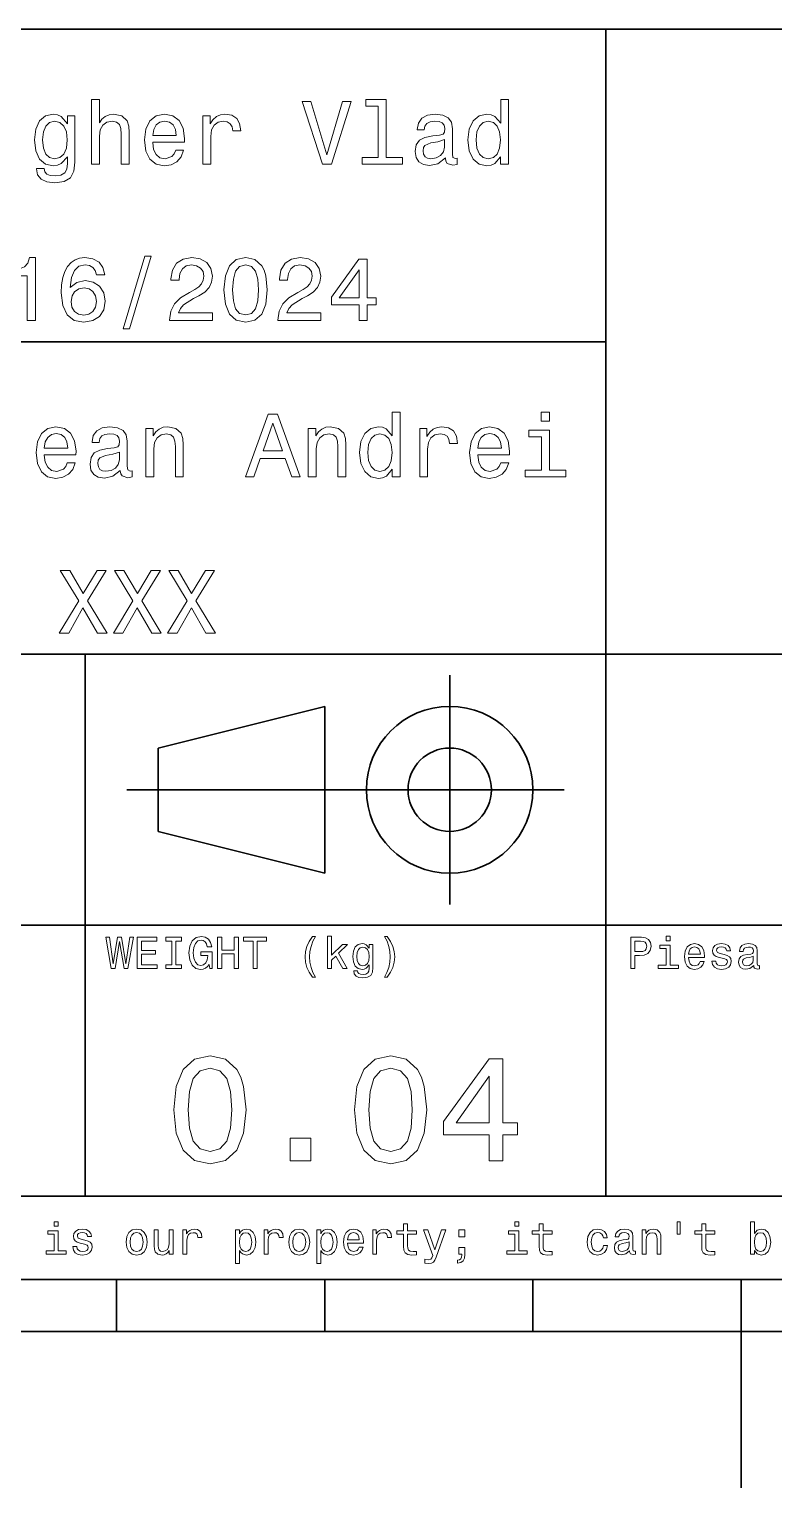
# Model space of a CAD drawing. Extents: x 0 to 297, y 0 to 210.
# Drawn here: x 114.3 to 150.1, y 0 to 70 of the extents above; entities that cross this region are included whole.
import ezdxf

# ---------------------------------------------------------------- set-up
doc = ezdxf.new("R2010")
doc.units = 0

msp = doc.modelspace()

# ---------------------------------------------------------------- linework, layer by layer
at = {"color": 7, "lineweight": 35}
for p, q in [((97, 70), (287, 70)), ((142, 14), (142, 70)), ((97, 55), (142, 55)), ((97, 40), (262, 40)), ((117, 14), (117, 40)), ((119, 33.5), (140, 33.5)), ((97, 27), (262, 27)), ((97, 14), (262, 14)), ((10, 10), (287, 10)), ((97, 10), (287, 10)), ((98.5, 7.5), (198.5, 7.5))]:
    msp.add_line(p, q, dxfattribs=at)
at = {"color": 7, "lineweight": 35, "ltscale": 0.275}
msp.add_line((134.5, 28), (134.5, 39), dxfattribs=at)
at = {"color": 7, "lineweight": 35, "ltscale": 0.206155}
for p, q in [((120.5, 35.5), (128.5, 37.5)), ((128.5, 29.5), (120.5, 31.5))]:
    msp.add_line(p, q, dxfattribs=at)
at = {"color": 7, "lineweight": 35, "ltscale": 0.2}
msp.add_line((128.5, 37.5), (128.5, 29.5), dxfattribs=at)
at = {"color": 7, "lineweight": 35, "ltscale": 0.1}
msp.add_line((120.5, 31.5), (120.5, 35.5), dxfattribs=at)
at = {"color": 7, "lineweight": 35, "ltscale": 0.0625}
for p, q in [((118.5, 10), (118.5, 7.5)), ((128.5, 10), (128.5, 7.5)), ((138.5, 10), (138.5, 7.5))]:
    msp.add_line(p, q, dxfattribs=at)
at = {"color": 7, "lineweight": 35, "ltscale": 0.25}
msp.add_line((148.5, 10), (148.5, 0), dxfattribs=at)
at = {"color": 7, "lineweight": 13}
for points in [[(117.304, 63.52), (117.684, 63.52), (117.684, 64.86), (117.723, 65.167), (117.849, 65.392), (118.043, 65.53), (118.303, 65.582), (118.51, 65.539), (118.64, 65.422), (118.705, 65.228), (118.726, 64.968), (118.726, 63.52), (119.107, 63.52), (119.107, 65.046), (119.089, 65.353), (119.012, 65.608), (118.756, 65.841), (118.359, 65.924), (118.143, 65.893), (117.957, 65.811), (117.801, 65.682), (117.684, 65.504), (117.684, 66.624), (117.304, 66.624)], [(129.36, 66.524), (128.608, 63.97), (127.834, 66.524), (127.424, 66.524), (128.392, 63.52), (128.824, 63.52), (129.771, 66.524)], [(131.072, 66.304), (131.072, 63.84), (130.29, 63.84), (130.29, 63.52), (132.231, 63.52), (132.231, 63.84), (131.452, 63.84), (131.452, 66.624), (130.476, 66.624), (130.476, 66.304)], [(136.947, 63.879), (136.947, 63.52), (137.327, 63.52), (137.327, 66.624), (136.951, 66.624), (136.951, 65.487), (136.661, 65.816), (136.484, 65.893), (136.281, 65.924), (135.914, 65.837), (135.628, 65.595), (135.442, 65.206), (135.378, 64.683), (135.442, 64.16), (135.628, 63.767), (135.914, 63.52), (136.281, 63.438), (136.484, 63.468), (136.666, 63.546)], [(116.509, 63.624), (116.509, 65.841), (116.146, 65.841), (116.146, 65.465), (115.847, 65.807), (115.666, 65.893), (115.463, 65.924), (115.095, 65.837), (114.81, 65.595), (114.624, 65.206), (114.559, 64.683), (114.624, 64.156), (114.81, 63.767), (115.095, 63.52), (115.463, 63.438), (115.67, 63.468), (115.843, 63.546), (116.146, 63.875), (116.146, 63.546), (116.111, 63.287), (116.016, 63.101), (115.834, 62.993), (115.562, 62.954), (115.324, 62.98), (115.156, 63.045), (115.056, 63.157), (115.026, 63.308), (114.659, 63.308), (114.659, 63.291), (114.715, 63.014), (114.888, 62.807), (115.164, 62.673), (115.54, 62.625), (115.99, 62.69), (116.288, 62.872), (116.457, 63.187)], [(120.239, 64.571), (121.761, 64.571), (121.765, 64.748), (121.696, 65.245), (121.506, 65.617), (121.203, 65.841), (120.801, 65.924), (120.408, 65.837), (120.105, 65.595), (119.911, 65.202), (119.841, 64.683), (119.906, 64.151), (120.101, 63.762), (120.399, 63.52), (120.788, 63.438), (121.125, 63.494), (121.402, 63.641), (121.605, 63.875), (121.722, 64.186), (121.346, 64.186), (121.268, 64.013), (121.156, 63.883), (120.836, 63.78), (120.589, 63.827), (120.403, 63.978), (120.282, 64.225), (120.239, 64.558)], [(122.651, 63.52), (123.032, 63.52), (123.032, 64.847), (123.071, 65.167), (123.187, 65.396), (123.378, 65.535), (123.633, 65.582), (123.823, 65.552), (123.965, 65.465), (124.052, 65.318), (124.082, 65.12), (124.467, 65.12), (124.415, 65.47), (124.272, 65.72), (124.035, 65.872), (123.71, 65.924), (123.49, 65.889), (123.3, 65.803), (123.131, 65.656), (122.997, 65.457), (122.997, 65.841), (122.651, 65.841)], [(134.297, 63.823), (134.297, 63.81), (134.318, 63.663), (134.383, 63.559), (134.656, 63.477), (134.867, 63.512), (134.867, 63.805), (134.777, 63.793), (134.656, 63.849), (134.634, 64.022), (134.634, 65.223), (134.582, 65.53), (134.431, 65.746), (134.167, 65.876), (133.795, 65.924), (133.432, 65.872), (133.164, 65.725), (132.996, 65.496), (132.939, 65.193), (132.939, 65.167), (133.281, 65.167), (133.311, 65.349), (133.406, 65.478), (133.562, 65.556), (133.782, 65.586), (133.994, 65.565), (134.146, 65.5), (134.236, 65.388), (134.267, 65.232), (134.249, 65.05), (134.18, 64.96), (134.007, 64.916), (133.683, 64.882), (133.311, 64.804), (133.048, 64.666), (132.892, 64.45), (132.844, 64.13), (132.888, 63.844), (133.022, 63.633), (133.238, 63.499), (133.536, 63.451), (133.938, 63.542)], [(114.952, 64.683), (114.991, 65.068), (115.108, 65.353), (115.29, 65.522), (115.532, 65.582), (115.787, 65.522), (115.977, 65.353), (116.094, 65.068), (116.137, 64.683), (116.094, 64.29), (115.977, 64.009), (115.787, 63.836), (115.532, 63.78), (115.29, 63.836), (115.108, 64.009), (114.991, 64.294)], [(120.239, 64.89), (120.287, 65.189), (120.403, 65.409), (120.581, 65.543), (120.814, 65.591), (121.043, 65.543), (121.22, 65.409), (121.329, 65.189), (121.367, 64.89)], [(136.346, 65.582), (136.597, 65.522), (136.787, 65.353), (136.899, 65.072), (136.942, 64.683), (136.899, 64.29), (136.787, 64.009), (136.597, 63.836), (136.346, 63.78), (136.108, 63.836), (135.927, 64.009), (135.805, 64.294), (135.767, 64.683), (135.805, 65.068), (135.927, 65.349), (136.108, 65.522)], [(134.254, 64.333), (134.202, 64.108), (134.063, 63.935), (133.856, 63.823), (133.601, 63.784), (133.437, 63.805), (133.32, 63.875), (133.246, 63.996), (133.225, 64.164), (133.242, 64.316), (133.311, 64.424), (133.588, 64.545), (133.938, 64.597), (134.254, 64.7)], [(114.218, 56.02), (114.611, 56.02), (114.611, 59.042), (114.317, 59.042), (114.239, 58.778), (114.084, 58.601), (113.846, 58.497), (113.517, 58.463), (113.517, 58.156), (114.218, 58.156)], [(117.935, 58.212), (117.853, 58.562), (117.663, 58.821), (117.369, 58.986), (116.988, 59.042), (116.733, 59.012), (116.513, 58.929), (116.318, 58.795), (116.154, 58.605), (116.024, 58.367), (115.929, 58.078), (115.869, 57.736), (115.852, 57.352), (115.921, 56.738), (116.133, 56.293), (116.474, 56.024), (116.941, 55.934), (117.36, 56.012), (117.68, 56.215), (117.888, 56.535), (117.961, 56.941), (117.888, 57.352), (117.689, 57.667), (117.382, 57.866), (117.001, 57.935), (116.591, 57.849), (116.284, 57.602), (116.349, 58.078), (116.487, 58.419), (116.699, 58.622), (116.993, 58.692), (117.209, 58.657), (117.373, 58.566), (117.481, 58.415), (117.537, 58.212)], [(118.826, 55.618), (119.124, 55.618), (120.17, 59.102), (119.867, 59.102)], [(121.048, 56.02), (123.11, 56.02), (123.11, 56.392), (121.48, 56.392), (121.571, 56.595), (121.726, 56.764), (122.206, 57.071), (122.461, 57.2), (122.746, 57.386), (122.95, 57.602), (123.066, 57.857), (123.11, 58.147), (123.036, 58.51), (122.833, 58.795), (122.522, 58.977), (122.12, 59.042), (121.705, 58.968), (121.389, 58.765), (121.186, 58.441), (121.117, 58.013), (121.117, 57.952), (121.51, 57.952), (121.51, 57.987), (121.549, 58.281), (121.666, 58.497), (121.852, 58.635), (122.098, 58.683), (122.349, 58.64), (122.535, 58.532), (122.656, 58.363), (122.699, 58.151), (122.669, 57.952), (122.586, 57.784), (122.448, 57.637), (122.258, 57.507), (122.003, 57.369), (121.579, 57.101), (121.281, 56.816), (121.104, 56.47), (121.048, 56.033)], [(123.663, 57.486), (123.728, 56.807), (123.931, 56.323), (124.255, 56.029), (124.705, 55.934), (125.15, 56.029), (125.474, 56.323), (125.673, 56.807), (125.742, 57.486), (125.673, 58.16), (125.591, 58.428), (125.474, 58.648), (125.15, 58.942), (124.705, 59.042), (124.255, 58.942), (123.931, 58.644), (123.728, 58.16)], [(126.252, 56.02), (128.314, 56.02), (128.314, 56.392), (126.684, 56.392), (126.775, 56.595), (126.931, 56.764), (127.411, 57.071), (127.666, 57.2), (127.951, 57.386), (128.154, 57.602), (128.271, 57.857), (128.314, 58.147), (128.241, 58.51), (128.037, 58.795), (127.726, 58.977), (127.324, 59.042), (126.909, 58.968), (126.594, 58.765), (126.39, 58.441), (126.321, 58.013), (126.321, 57.952), (126.715, 57.952), (126.715, 57.987), (126.754, 58.281), (126.87, 58.497), (127.056, 58.635), (127.303, 58.683), (127.553, 58.64), (127.739, 58.532), (127.86, 58.363), (127.903, 58.151), (127.873, 57.952), (127.791, 57.784), (127.653, 57.637), (127.463, 57.507), (127.207, 57.369), (126.784, 57.101), (126.486, 56.816), (126.308, 56.47), (126.252, 56.033)], [(130.147, 56.02), (130.536, 56.02), (130.536, 56.764), (130.964, 56.764), (130.964, 57.11), (130.536, 57.11), (130.536, 58.955), (130.143, 58.955), (128.829, 57.144), (128.829, 56.764), (130.147, 56.764)], [(124.078, 57.486), (124.112, 58.009), (124.22, 58.385), (124.415, 58.605), (124.705, 58.683), (124.99, 58.605), (125.184, 58.385), (125.293, 58.009), (125.327, 57.486), (125.293, 56.958), (125.184, 56.582), (124.99, 56.362), (124.705, 56.288), (124.415, 56.362), (124.22, 56.582), (124.112, 56.958)], [(129.192, 57.11), (130.147, 58.454), (130.147, 57.11)], [(117.542, 56.937), (117.494, 56.664), (117.373, 56.457), (117.179, 56.318), (116.937, 56.275), (116.682, 56.318), (116.487, 56.452), (116.362, 56.66), (116.323, 56.932), (116.366, 57.2), (116.487, 57.403), (116.686, 57.533), (116.954, 57.581), (117.187, 57.533), (117.373, 57.408), (117.494, 57.205)], [(124.692, 48.52), (125.089, 48.52), (125.405, 49.402), (126.602, 49.402), (126.918, 48.52), (127.324, 48.52), (126.226, 51.524), (125.785, 51.524)], [(131.742, 48.879), (131.742, 48.52), (132.122, 48.52), (132.122, 51.624), (131.746, 51.624), (131.746, 50.487), (131.457, 50.816), (131.28, 50.893), (131.076, 50.924), (130.709, 50.837), (130.424, 50.595), (130.238, 50.206), (130.173, 49.683), (130.238, 49.16), (130.424, 48.767), (130.709, 48.52), (131.076, 48.438), (131.28, 48.468), (131.461, 48.546)], [(139.298, 51.624), (138.896, 51.624), (138.896, 51.192), (139.298, 51.192)], [(115.035, 49.571), (116.556, 49.571), (116.561, 49.748), (116.491, 50.245), (116.301, 50.617), (115.999, 50.841), (115.597, 50.924), (115.203, 50.837), (114.901, 50.595), (114.706, 50.202), (114.637, 49.683), (114.702, 49.151), (114.896, 48.762), (115.195, 48.52), (115.584, 48.438), (115.921, 48.494), (116.197, 48.641), (116.401, 48.875), (116.517, 49.186), (116.141, 49.186), (116.063, 49.013), (115.951, 48.883), (115.631, 48.78), (115.385, 48.827), (115.199, 48.978), (115.078, 49.225), (115.035, 49.558)], [(115.035, 49.89), (115.082, 50.189), (115.199, 50.409), (115.376, 50.543), (115.61, 50.591), (115.839, 50.543), (116.016, 50.409), (116.124, 50.189), (116.163, 49.89)], [(118.683, 48.823), (118.683, 48.81), (118.705, 48.663), (118.769, 48.559), (119.042, 48.477), (119.254, 48.512), (119.254, 48.805), (119.163, 48.793), (119.042, 48.849), (119.02, 49.022), (119.02, 50.223), (118.968, 50.53), (118.817, 50.746), (118.553, 50.876), (118.182, 50.924), (117.818, 50.872), (117.55, 50.725), (117.382, 50.496), (117.326, 50.193), (117.326, 50.167), (117.667, 50.167), (117.697, 50.349), (117.793, 50.478), (117.948, 50.556), (118.169, 50.586), (118.38, 50.565), (118.532, 50.5), (118.622, 50.388), (118.653, 50.232), (118.635, 50.05), (118.566, 49.96), (118.393, 49.916), (118.069, 49.882), (117.697, 49.804), (117.434, 49.666), (117.278, 49.45), (117.231, 49.13), (117.274, 48.844), (117.408, 48.633), (117.624, 48.499), (117.922, 48.451), (118.324, 48.542)], [(119.906, 48.52), (120.287, 48.52), (120.287, 49.86), (120.326, 50.167), (120.451, 50.392), (120.646, 50.53), (120.905, 50.582), (121.112, 50.539), (121.242, 50.422), (121.307, 50.228), (121.329, 49.968), (121.329, 48.52), (121.709, 48.52), (121.709, 50.046), (121.692, 50.353), (121.614, 50.608), (121.359, 50.841), (120.961, 50.924), (120.741, 50.893), (120.555, 50.811), (120.395, 50.673), (120.269, 50.487), (120.269, 50.841), (119.906, 50.841)], [(125.543, 49.769), (126.006, 51.092), (126.468, 49.769)], [(127.713, 48.52), (128.094, 48.52), (128.094, 49.86), (128.133, 50.167), (128.258, 50.392), (128.452, 50.53), (128.712, 50.582), (128.919, 50.539), (129.049, 50.422), (129.114, 50.228), (129.135, 49.968), (129.135, 48.52), (129.516, 48.52), (129.516, 50.046), (129.499, 50.353), (129.421, 50.608), (129.166, 50.841), (128.768, 50.924), (128.548, 50.893), (128.362, 50.811), (128.202, 50.673), (128.076, 50.487), (128.076, 50.841), (127.713, 50.841)], [(131.141, 50.582), (131.392, 50.522), (131.582, 50.353), (131.695, 50.072), (131.738, 49.683), (131.695, 49.29), (131.582, 49.009), (131.392, 48.836), (131.141, 48.78), (130.903, 48.836), (130.722, 49.009), (130.601, 49.294), (130.562, 49.683), (130.601, 50.068), (130.722, 50.349), (130.903, 50.522)], [(133.061, 48.52), (133.441, 48.52), (133.441, 49.847), (133.48, 50.167), (133.597, 50.396), (133.787, 50.535), (134.042, 50.582), (134.232, 50.552), (134.375, 50.465), (134.461, 50.318), (134.491, 50.12), (134.876, 50.12), (134.824, 50.47), (134.682, 50.72), (134.444, 50.872), (134.12, 50.924), (133.899, 50.889), (133.709, 50.803), (133.54, 50.656), (133.406, 50.457), (133.406, 50.841), (133.061, 50.841)], [(135.853, 49.571), (137.375, 49.571), (137.379, 49.748), (137.31, 50.245), (137.12, 50.617), (136.817, 50.841), (136.415, 50.924), (136.022, 50.837), (135.719, 50.595), (135.524, 50.202), (135.455, 49.683), (135.52, 49.151), (135.715, 48.762), (136.013, 48.52), (136.402, 48.438), (136.739, 48.494), (137.016, 48.641), (137.219, 48.875), (137.336, 49.186), (136.96, 49.186), (136.882, 49.013), (136.769, 48.883), (136.45, 48.78), (136.203, 48.827), (136.017, 48.978), (135.896, 49.225), (135.853, 49.558)], [(135.853, 49.89), (135.901, 50.189), (136.017, 50.409), (136.195, 50.543), (136.428, 50.591), (136.657, 50.543), (136.834, 50.409), (136.942, 50.189), (136.981, 49.89)], [(139.285, 48.84), (139.285, 50.764), (138.308, 50.764), (138.308, 50.439), (138.905, 50.439), (138.905, 48.84), (138.127, 48.84), (138.127, 48.52), (140.072, 48.52), (140.072, 48.84)], [(118.64, 49.333), (118.588, 49.108), (118.45, 48.935), (118.242, 48.823), (117.987, 48.784), (117.823, 48.805), (117.706, 48.875), (117.633, 48.996), (117.611, 49.164), (117.628, 49.316), (117.697, 49.424), (117.974, 49.545), (118.324, 49.597), (118.64, 49.7)], [(115.752, 41.02), (116.206, 41.02), (116.893, 42.235), (117.594, 41.02), (118.052, 41.02), (117.114, 42.563), (118.004, 44.024), (117.568, 44.024), (116.906, 42.914), (116.258, 44.024), (115.804, 44.024), (116.69, 42.559)], [(118.354, 41.02), (118.808, 41.02), (119.496, 42.235), (120.196, 41.02), (120.654, 41.02), (119.716, 42.563), (120.607, 44.024), (120.17, 44.024), (119.509, 42.914), (118.86, 44.024), (118.406, 44.024), (119.293, 42.559)], [(120.957, 41.02), (121.411, 41.02), (122.098, 42.235), (122.798, 41.02), (123.256, 41.02), (122.318, 42.563), (123.209, 44.024), (122.772, 44.024), (122.111, 42.914), (121.463, 44.024), (121.009, 44.024), (121.895, 42.559)], [(118.242, 24.919), (118.432, 24.919), (118.648, 26.22), (118.871, 24.919), (119.053, 24.919), (119.316, 26.421), (119.143, 26.421), (118.957, 25.143), (118.744, 26.421), (118.555, 26.421), (118.346, 25.143), (118.16, 26.421), (117.983, 26.421)], [(119.498, 24.919), (120.449, 24.919), (120.449, 25.1), (119.697, 25.1), (119.697, 25.608), (120.367, 25.608), (120.367, 25.787), (119.697, 25.787), (119.697, 26.237), (120.432, 26.237), (120.432, 26.419), (119.498, 26.419)], [(121.153, 25.1), (120.877, 25.1), (120.877, 24.919), (121.629, 24.919), (121.629, 25.1), (121.352, 25.1), (121.352, 26.237), (121.629, 26.237), (121.629, 26.419), (120.877, 26.419), (120.877, 26.237), (121.153, 26.237)], [(122.95, 25.12), (122.986, 24.919), (123.094, 24.919), (123.094, 25.729), (122.548, 25.729), (122.548, 25.545), (122.885, 25.545), (122.885, 25.532), (122.859, 25.334), (122.79, 25.187), (122.684, 25.094), (122.552, 25.063), (122.405, 25.102), (122.29, 25.219), (122.217, 25.411), (122.191, 25.675), (122.215, 25.937), (122.288, 26.129), (122.405, 26.246), (122.563, 26.287), (122.671, 26.265), (122.759, 26.205), (122.824, 26.103), (122.861, 25.967), (123.075, 25.967), (123.019, 26.174), (122.913, 26.33), (122.764, 26.425), (122.576, 26.46), (122.329, 26.406), (122.143, 26.248), (122.024, 25.999), (121.983, 25.669), (122.024, 25.336), (122.143, 25.087), (122.318, 24.929), (122.539, 24.878), (122.662, 24.895), (122.772, 24.938), (122.867, 25.014)], [(123.354, 24.919), (123.555, 24.919), (123.555, 25.623), (124.156, 25.623), (124.156, 24.919), (124.354, 24.919), (124.354, 26.419), (124.156, 26.419), (124.156, 25.807), (123.555, 25.807), (123.555, 26.419), (123.354, 26.419)], [(125.057, 24.919), (125.256, 24.919), (125.256, 26.237), (125.71, 26.237), (125.71, 26.419), (124.601, 26.419), (124.601, 26.237), (125.057, 26.237)], [(127.916, 24.501), (128.053, 24.501), (127.929, 24.731), (127.843, 24.97), (127.789, 25.223), (127.772, 25.478), (127.789, 25.733), (127.843, 25.984), (127.929, 26.226), (128.053, 26.455), (127.916, 26.455), (127.759, 26.218), (127.648, 25.982), (127.584, 25.736), (127.564, 25.478), (127.584, 25.219), (127.648, 24.975), (127.759, 24.739)], [(128.638, 24.919), (128.829, 24.919), (128.829, 25.327), (129.027, 25.519), (129.369, 24.919), (129.583, 24.919), (129.157, 25.651), (129.594, 26.079), (129.354, 26.079), (128.829, 25.556), (128.829, 26.47), (128.638, 26.47)], [(130.817, 24.97), (130.817, 26.079), (130.635, 26.079), (130.635, 25.891), (130.486, 26.062), (130.396, 26.105), (130.294, 26.12), (130.11, 26.077), (129.968, 25.956), (129.875, 25.762), (129.842, 25.5), (129.875, 25.236), (129.968, 25.042), (130.11, 24.919), (130.294, 24.878), (130.398, 24.893), (130.484, 24.932), (130.635, 25.096), (130.635, 24.932), (130.618, 24.802), (130.571, 24.709), (130.48, 24.655), (130.344, 24.635), (130.225, 24.648), (130.14, 24.681), (130.091, 24.737), (130.076, 24.813), (129.892, 24.813), (129.892, 24.804), (129.92, 24.666), (130.006, 24.562), (130.145, 24.495), (130.333, 24.471), (130.558, 24.504), (130.707, 24.594), (130.791, 24.752)], [(130.039, 25.5), (130.058, 25.692), (130.117, 25.835), (130.207, 25.919), (130.329, 25.95), (130.456, 25.919), (130.551, 25.835), (130.61, 25.692), (130.631, 25.5), (130.61, 25.303), (130.551, 25.163), (130.456, 25.076), (130.329, 25.048), (130.207, 25.076), (130.117, 25.163), (130.058, 25.305)], [(131.506, 24.501), (131.662, 24.739), (131.772, 24.975), (131.837, 25.219), (131.859, 25.478), (131.837, 25.736), (131.772, 25.982), (131.662, 26.218), (131.506, 26.455), (131.37, 26.455), (131.491, 26.226), (131.578, 25.984), (131.63, 25.733), (131.649, 25.478), (131.63, 25.223), (131.578, 24.97), (131.489, 24.731), (131.37, 24.501)], [(143.195, 24.919), (143.393, 24.919), (143.393, 25.552), (143.614, 25.552), (143.836, 25.563), (144.014, 25.638), (144.128, 25.785), (144.167, 25.986), (144.137, 26.172), (144.05, 26.308), (143.908, 26.39), (143.713, 26.419), (143.195, 26.419)], [(143.659, 26.235), (143.789, 26.222), (143.884, 26.181), (143.94, 26.105), (143.96, 25.986), (143.938, 25.861), (143.88, 25.785), (143.78, 25.746), (143.644, 25.736), (143.393, 25.736), (143.393, 26.235)], [(145.086, 25.079), (145.086, 26.04), (144.597, 26.04), (144.597, 25.878), (144.896, 25.878), (144.896, 25.079), (144.506, 25.079), (144.506, 24.919), (145.479, 24.919), (145.479, 25.079)], [(145.092, 26.47), (144.891, 26.47), (144.891, 26.254), (145.092, 26.254)], [(145.972, 25.444), (146.733, 25.444), (146.735, 25.532), (146.7, 25.781), (146.605, 25.967), (146.454, 26.079), (146.253, 26.12), (146.056, 26.077), (145.905, 25.956), (145.808, 25.759), (145.773, 25.5), (145.805, 25.234), (145.903, 25.04), (146.052, 24.919), (146.246, 24.878), (146.415, 24.906), (146.553, 24.979), (146.655, 25.096), (146.713, 25.251), (146.525, 25.251), (146.486, 25.165), (146.43, 25.1), (146.27, 25.048), (146.147, 25.072), (146.054, 25.148), (145.994, 25.271), (145.972, 25.437)], [(145.972, 25.604), (145.996, 25.753), (146.054, 25.863), (146.143, 25.93), (146.259, 25.954), (146.374, 25.93), (146.463, 25.863), (146.517, 25.753), (146.536, 25.604)], [(147.675, 25.595), (147.491, 25.638), (147.355, 25.688), (147.31, 25.79), (147.323, 25.861), (147.368, 25.913), (147.442, 25.945), (147.548, 25.958), (147.649, 25.945), (147.729, 25.906), (147.781, 25.848), (147.803, 25.77), (147.988, 25.77), (147.988, 25.774), (147.956, 25.915), (147.867, 26.025), (147.729, 26.094), (147.548, 26.12), (147.364, 26.094), (147.23, 26.023), (147.146, 25.917), (147.12, 25.783), (147.139, 25.653), (147.2, 25.563), (147.299, 25.498), (147.444, 25.452), (147.656, 25.401), (147.785, 25.347), (147.82, 25.303), (147.833, 25.238), (147.813, 25.159), (147.762, 25.098), (147.677, 25.059), (147.565, 25.046), (147.446, 25.059), (147.36, 25.104), (147.301, 25.178), (147.277, 25.28), (147.094, 25.28), (147.124, 25.107), (147.213, 24.981), (147.353, 24.906), (147.548, 24.878), (147.751, 24.906), (147.9, 24.981), (147.991, 25.102), (148.023, 25.26), (147.999, 25.396), (147.932, 25.489), (147.822, 25.55)], [(149.097, 25.07), (149.097, 25.063), (149.108, 24.99), (149.14, 24.938), (149.277, 24.897), (149.383, 24.914), (149.383, 25.061), (149.337, 25.055), (149.277, 25.083), (149.266, 25.169), (149.266, 25.77), (149.24, 25.924), (149.164, 26.032), (149.032, 26.097), (148.847, 26.12), (148.665, 26.094), (148.531, 26.021), (148.447, 25.906), (148.419, 25.755), (148.419, 25.742), (148.589, 25.742), (148.604, 25.833), (148.652, 25.898), (148.73, 25.937), (148.84, 25.952), (148.946, 25.941), (149.022, 25.909), (149.067, 25.852), (149.082, 25.774), (149.073, 25.684), (149.039, 25.638), (148.952, 25.617), (148.79, 25.599), (148.604, 25.561), (148.473, 25.491), (148.395, 25.383), (148.371, 25.223), (148.393, 25.081), (148.46, 24.975), (148.568, 24.908), (148.717, 24.884), (148.918, 24.929)], [(149.076, 25.325), (149.05, 25.213), (148.981, 25.126), (148.877, 25.07), (148.749, 25.05), (148.667, 25.061), (148.609, 25.096), (148.572, 25.156), (148.561, 25.241), (148.57, 25.316), (148.604, 25.37), (148.743, 25.431), (148.918, 25.457), (149.076, 25.509)], [(121.258, 18.143), (121.366, 17.012), (121.705, 16.205), (122.245, 15.715), (122.994, 15.556), (123.736, 15.715), (124.277, 16.205), (124.608, 17.012), (124.723, 18.143), (124.608, 19.267), (124.471, 19.713), (124.277, 20.081), (123.736, 20.571), (122.994, 20.736), (122.245, 20.571), (121.705, 20.073), (121.366, 19.267)], [(129.932, 18.143), (130.04, 17.012), (130.379, 16.205), (130.919, 15.715), (131.669, 15.556), (132.411, 15.715), (132.951, 16.205), (133.282, 17.012), (133.398, 18.143), (133.282, 19.267), (133.146, 19.713), (132.951, 20.081), (132.411, 20.571), (131.669, 20.736), (130.919, 20.571), (130.379, 20.073), (130.04, 19.267)], [(136.402, 15.7), (137.05, 15.7), (137.05, 16.939), (137.764, 16.939), (137.764, 17.516), (137.05, 17.516), (137.05, 20.592), (136.395, 20.592), (134.205, 17.573), (134.205, 16.939), (136.402, 16.939)], [(121.95, 18.143), (122.007, 19.014), (122.187, 19.641), (122.512, 20.009), (122.994, 20.138), (123.47, 20.009), (123.794, 19.641), (123.974, 19.014), (124.032, 18.143), (123.974, 17.264), (123.794, 16.637), (123.47, 16.269), (122.994, 16.147), (122.512, 16.269), (122.187, 16.637), (122.007, 17.264)], [(130.624, 18.143), (130.682, 19.014), (130.862, 19.641), (131.186, 20.009), (131.669, 20.138), (132.144, 20.009), (132.468, 19.641), (132.648, 19.014), (132.706, 18.143), (132.648, 17.264), (132.468, 16.637), (132.144, 16.269), (131.669, 16.147), (131.186, 16.269), (130.862, 16.637), (130.682, 17.264)], [(134.81, 17.516), (136.402, 19.756), (136.402, 17.516)], [(126.834, 15.7), (127.829, 15.7), (127.829, 16.774), (126.834, 16.774)], [(115.706, 12.766), (115.505, 12.766), (115.505, 12.55), (115.706, 12.55)], [(132.288, 12.174), (132.288, 11.593), (132.301, 11.405), (132.362, 11.275), (132.483, 11.199), (132.688, 11.173), (132.913, 11.184), (132.913, 11.348), (132.749, 11.335), (132.599, 11.353), (132.519, 11.407), (132.485, 11.497), (132.478, 11.625), (132.478, 12.174), (132.913, 12.174), (132.913, 12.336), (132.478, 12.336), (132.478, 12.675), (132.288, 12.675), (132.288, 12.336), (131.96, 12.336), (131.96, 12.174)], [(137.826, 12.766), (137.625, 12.766), (137.625, 12.55), (137.826, 12.55)], [(138.794, 12.174), (138.794, 11.593), (138.807, 11.405), (138.867, 11.275), (138.988, 11.199), (139.194, 11.173), (139.419, 11.184), (139.419, 11.348), (139.254, 11.335), (139.105, 11.353), (139.025, 11.407), (138.991, 11.497), (138.984, 11.625), (138.984, 12.174), (139.419, 12.174), (139.419, 12.336), (138.984, 12.336), (138.984, 12.675), (138.794, 12.675), (138.794, 12.336), (138.465, 12.336), (138.465, 12.174)], [(145.421, 12.768), (145.421, 12.18), (145.566, 12.18), (145.566, 12.768)], [(146.601, 12.174), (146.601, 11.593), (146.614, 11.405), (146.674, 11.275), (146.795, 11.199), (147.001, 11.173), (147.225, 11.184), (147.225, 11.348), (147.061, 11.335), (146.912, 11.353), (146.832, 11.407), (146.798, 11.497), (146.791, 11.625), (146.791, 12.174), (147.225, 12.174), (147.225, 12.336), (146.791, 12.336), (146.791, 12.675), (146.601, 12.675), (146.601, 12.336), (146.272, 12.336), (146.272, 12.174)], [(149.128, 11.394), (149.268, 11.227), (149.46, 11.173), (149.642, 11.214), (149.787, 11.338), (149.878, 11.534), (149.912, 11.796), (149.878, 12.057), (149.785, 12.252), (149.642, 12.373), (149.46, 12.416), (149.27, 12.36), (149.192, 12.291), (149.128, 12.198), (149.128, 12.766), (148.937, 12.766), (148.937, 11.214), (149.128, 11.214)], [(115.7, 11.374), (115.7, 12.336), (115.211, 12.336), (115.211, 12.174), (115.509, 12.174), (115.509, 11.374), (115.12, 11.374), (115.12, 11.214), (116.093, 11.214), (116.093, 11.374)], [(116.988, 11.891), (116.804, 11.934), (116.668, 11.984), (116.622, 12.085), (116.635, 12.157), (116.681, 12.209), (116.754, 12.241), (116.86, 12.254), (116.962, 12.241), (117.042, 12.202), (117.094, 12.144), (117.115, 12.066), (117.301, 12.066), (117.301, 12.07), (117.269, 12.211), (117.18, 12.321), (117.042, 12.39), (116.86, 12.416), (116.677, 12.39), (116.543, 12.319), (116.458, 12.213), (116.432, 12.079), (116.452, 11.949), (116.512, 11.858), (116.612, 11.794), (116.756, 11.748), (116.968, 11.696), (117.098, 11.642), (117.133, 11.599), (117.146, 11.534), (117.126, 11.454), (117.074, 11.394), (116.99, 11.355), (116.878, 11.342), (116.759, 11.355), (116.672, 11.4), (116.614, 11.474), (116.59, 11.575), (116.406, 11.575), (116.437, 11.402), (116.525, 11.277), (116.666, 11.201), (116.86, 11.173), (117.063, 11.201), (117.213, 11.277), (117.303, 11.398), (117.336, 11.556), (117.312, 11.692), (117.245, 11.785), (117.135, 11.845)], [(118.965, 11.794), (119, 11.53), (119.099, 11.335), (119.257, 11.214), (119.469, 11.173), (119.679, 11.214), (119.836, 11.333), (119.936, 11.528), (119.973, 11.794), (119.936, 12.057), (119.836, 12.254), (119.679, 12.373), (119.469, 12.416), (119.257, 12.373), (119.099, 12.252), (119, 12.057)], [(119.16, 11.796), (119.179, 11.99), (119.24, 12.131), (119.337, 12.217), (119.469, 12.247), (119.599, 12.217), (119.696, 12.133), (119.756, 11.99), (119.778, 11.796), (119.756, 11.599), (119.696, 11.456), (119.599, 11.37), (119.469, 11.342), (119.337, 11.37), (119.24, 11.456), (119.179, 11.599)], [(121.218, 12.375), (121.027, 12.375), (121.027, 11.705), (121.006, 11.549), (120.943, 11.437), (120.846, 11.368), (120.718, 11.346), (120.617, 11.363), (120.552, 11.415), (120.515, 11.504), (120.506, 11.629), (120.506, 12.375), (120.316, 12.375), (120.316, 11.612), (120.323, 11.459), (120.364, 11.331), (120.489, 11.214), (120.69, 11.173), (120.798, 11.188), (120.891, 11.227), (120.971, 11.294), (121.036, 11.392), (121.036, 11.214), (121.218, 11.214)], [(121.695, 11.214), (121.885, 11.214), (121.885, 11.878), (121.905, 12.038), (121.963, 12.152), (122.058, 12.222), (122.186, 12.245), (122.281, 12.23), (122.352, 12.187), (122.396, 12.113), (122.411, 12.014), (122.603, 12.014), (122.577, 12.189), (122.506, 12.314), (122.387, 12.39), (122.225, 12.416), (122.115, 12.399), (122.019, 12.356), (121.935, 12.282), (121.868, 12.183), (121.868, 12.375), (121.695, 12.375)], [(124.406, 12.196), (124.406, 12.375), (124.215, 12.375), (124.215, 10.765), (124.406, 10.765), (124.406, 11.392), (124.473, 11.29), (124.548, 11.223), (124.738, 11.173), (124.92, 11.214), (125.063, 11.338), (125.156, 11.532), (125.19, 11.796), (125.156, 12.057), (125.063, 12.252), (124.92, 12.373), (124.738, 12.416), (124.635, 12.403), (124.546, 12.362), (124.47, 12.293)], [(124.706, 11.344), (124.579, 11.372), (124.486, 11.459), (124.427, 11.599), (124.408, 11.796), (124.427, 11.99), (124.486, 12.131), (124.579, 12.215), (124.706, 12.245), (124.823, 12.215), (124.916, 12.129), (124.974, 11.988), (124.996, 11.796), (124.974, 11.601), (124.916, 11.459), (124.823, 11.372)], [(125.599, 11.214), (125.789, 11.214), (125.789, 11.878), (125.808, 12.038), (125.867, 12.152), (125.962, 12.222), (126.089, 12.245), (126.184, 12.23), (126.256, 12.187), (126.299, 12.113), (126.314, 12.014), (126.506, 12.014), (126.481, 12.189), (126.409, 12.314), (126.29, 12.39), (126.128, 12.416), (126.018, 12.399), (125.923, 12.356), (125.839, 12.282), (125.772, 12.183), (125.772, 12.375), (125.599, 12.375)], [(126.772, 11.794), (126.807, 11.53), (126.906, 11.335), (127.064, 11.214), (127.276, 11.173), (127.486, 11.214), (127.643, 11.333), (127.743, 11.528), (127.78, 11.794), (127.743, 12.057), (127.643, 12.254), (127.486, 12.373), (127.276, 12.416), (127.064, 12.373), (126.906, 12.252), (126.807, 12.057)], [(126.967, 11.796), (126.986, 11.99), (127.047, 12.131), (127.144, 12.217), (127.276, 12.247), (127.406, 12.217), (127.503, 12.133), (127.563, 11.99), (127.585, 11.796), (127.563, 11.599), (127.503, 11.456), (127.406, 11.37), (127.276, 11.342), (127.144, 11.37), (127.047, 11.456), (126.986, 11.599)], [(128.309, 12.196), (128.309, 12.375), (128.119, 12.375), (128.119, 10.765), (128.309, 10.765), (128.309, 11.392), (128.376, 11.29), (128.452, 11.223), (128.642, 11.173), (128.823, 11.214), (128.966, 11.338), (129.059, 11.532), (129.094, 11.796), (129.059, 12.057), (128.966, 12.252), (128.823, 12.373), (128.642, 12.416), (128.538, 12.403), (128.45, 12.362), (128.374, 12.293)], [(128.61, 11.344), (128.482, 11.372), (128.389, 11.459), (128.331, 11.599), (128.311, 11.796), (128.331, 11.99), (128.389, 12.131), (128.482, 12.215), (128.61, 12.245), (128.726, 12.215), (128.819, 12.129), (128.878, 11.988), (128.899, 11.796), (128.878, 11.601), (128.819, 11.459), (128.726, 11.372)], [(129.597, 11.74), (130.358, 11.74), (130.36, 11.828), (130.326, 12.077), (130.231, 12.263), (130.079, 12.375), (129.878, 12.416), (129.682, 12.373), (129.53, 12.252), (129.433, 12.055), (129.398, 11.796), (129.431, 11.53), (129.528, 11.335), (129.677, 11.214), (129.872, 11.173), (130.04, 11.201), (130.179, 11.275), (130.28, 11.392), (130.339, 11.547), (130.151, 11.547), (130.112, 11.461), (130.055, 11.396), (129.896, 11.344), (129.772, 11.368), (129.679, 11.443), (129.619, 11.567), (129.597, 11.733)], [(129.597, 11.899), (129.621, 12.049), (129.679, 12.159), (129.768, 12.226), (129.885, 12.25), (129.999, 12.226), (130.088, 12.159), (130.142, 12.049), (130.161, 11.899)], [(130.803, 11.214), (130.994, 11.214), (130.994, 11.878), (131.013, 12.038), (131.071, 12.152), (131.166, 12.222), (131.294, 12.245), (131.389, 12.23), (131.46, 12.187), (131.504, 12.113), (131.519, 12.014), (131.711, 12.014), (131.685, 12.189), (131.614, 12.314), (131.495, 12.39), (131.333, 12.416), (131.223, 12.399), (131.128, 12.356), (131.043, 12.282), (130.976, 12.183), (130.976, 12.375), (130.803, 12.375)], [(134.115, 12.375), (133.782, 11.42), (133.455, 12.375), (133.248, 12.375), (133.689, 11.149), (133.65, 11.041), (133.589, 10.968), (133.488, 10.944), (133.313, 10.966), (133.313, 10.782), (133.496, 10.765), (133.628, 10.782), (133.721, 10.836), (133.788, 10.929), (133.847, 11.065), (134.318, 12.375)], [(134.934, 12.053), (135.232, 12.053), (135.232, 12.375), (134.934, 12.375)], [(137.819, 11.374), (137.819, 12.336), (137.331, 12.336), (137.331, 12.174), (137.629, 12.174), (137.629, 11.374), (137.24, 11.374), (137.24, 11.214), (138.213, 11.214), (138.213, 11.374)], [(141.88, 11.99), (142.068, 11.99), (142.03, 12.163), (141.937, 12.299), (141.792, 12.384), (141.604, 12.416), (141.396, 12.373), (141.238, 12.252), (141.139, 12.055), (141.104, 11.791), (141.137, 11.53), (141.234, 11.335), (141.388, 11.214), (141.597, 11.173), (141.783, 11.206), (141.928, 11.296), (142.027, 11.439), (142.071, 11.629), (141.889, 11.629), (141.857, 11.508), (141.796, 11.418), (141.71, 11.361), (141.604, 11.344), (141.472, 11.372), (141.377, 11.459), (141.318, 11.599), (141.299, 11.798), (141.318, 11.992), (141.379, 12.133), (141.476, 12.219), (141.604, 12.25), (141.716, 12.23), (141.8, 12.18), (141.857, 12.098)], [(143.132, 11.366), (143.132, 11.359), (143.143, 11.286), (143.175, 11.234), (143.311, 11.193), (143.417, 11.21), (143.417, 11.357), (143.372, 11.351), (143.311, 11.379), (143.3, 11.465), (143.3, 12.066), (143.274, 12.219), (143.199, 12.327), (143.067, 12.392), (142.881, 12.416), (142.7, 12.39), (142.566, 12.317), (142.481, 12.202), (142.453, 12.051), (142.453, 12.038), (142.624, 12.038), (142.639, 12.129), (142.687, 12.193), (142.764, 12.232), (142.875, 12.247), (142.981, 12.237), (143.056, 12.204), (143.102, 12.148), (143.117, 12.07), (143.108, 11.979), (143.073, 11.934), (142.987, 11.912), (142.825, 11.895), (142.639, 11.856), (142.507, 11.787), (142.429, 11.679), (142.406, 11.519), (142.427, 11.376), (142.494, 11.271), (142.602, 11.204), (142.751, 11.18), (142.952, 11.225)], [(143.743, 11.214), (143.934, 11.214), (143.934, 11.884), (143.953, 12.038), (144.016, 12.15), (144.113, 12.219), (144.243, 12.245), (144.347, 12.224), (144.411, 12.165), (144.444, 12.068), (144.455, 11.938), (144.455, 11.214), (144.645, 11.214), (144.645, 11.977), (144.636, 12.131), (144.597, 12.258), (144.47, 12.375), (144.271, 12.416), (144.161, 12.401), (144.068, 12.36), (143.988, 12.291), (143.925, 12.198), (143.925, 12.375), (143.743, 12.375)], [(149.718, 11.796), (149.696, 11.601), (149.638, 11.459), (149.545, 11.372), (149.428, 11.344), (149.3, 11.372), (149.207, 11.459), (149.149, 11.599), (149.13, 11.796), (149.149, 11.99), (149.207, 12.131), (149.3, 12.215), (149.428, 12.245), (149.545, 12.215), (149.638, 12.129), (149.696, 11.988)], [(134.934, 11.214), (135.079, 11.214), (135.079, 11.173), (135.068, 11.07), (135.033, 10.996), (134.973, 10.948), (134.882, 10.925), (134.882, 10.778), (135.031, 10.812), (135.141, 10.892), (135.208, 11.02), (135.232, 11.191), (135.232, 11.539), (134.934, 11.539)], [(143.11, 11.621), (143.084, 11.508), (143.015, 11.422), (142.911, 11.366), (142.784, 11.346), (142.702, 11.357), (142.643, 11.392), (142.607, 11.452), (142.596, 11.536), (142.604, 11.612), (142.639, 11.666), (142.777, 11.727), (142.952, 11.753), (143.11, 11.804)]]:
    msp.add_lwpolyline(points, close=True, dxfattribs=at)
at = {"color": 7, "lineweight": 35}
for radius in [4, 2]:
    msp.add_circle((134.5, 33.5), radius, dxfattribs=at)

doc.saveas('drawing.dxf')
